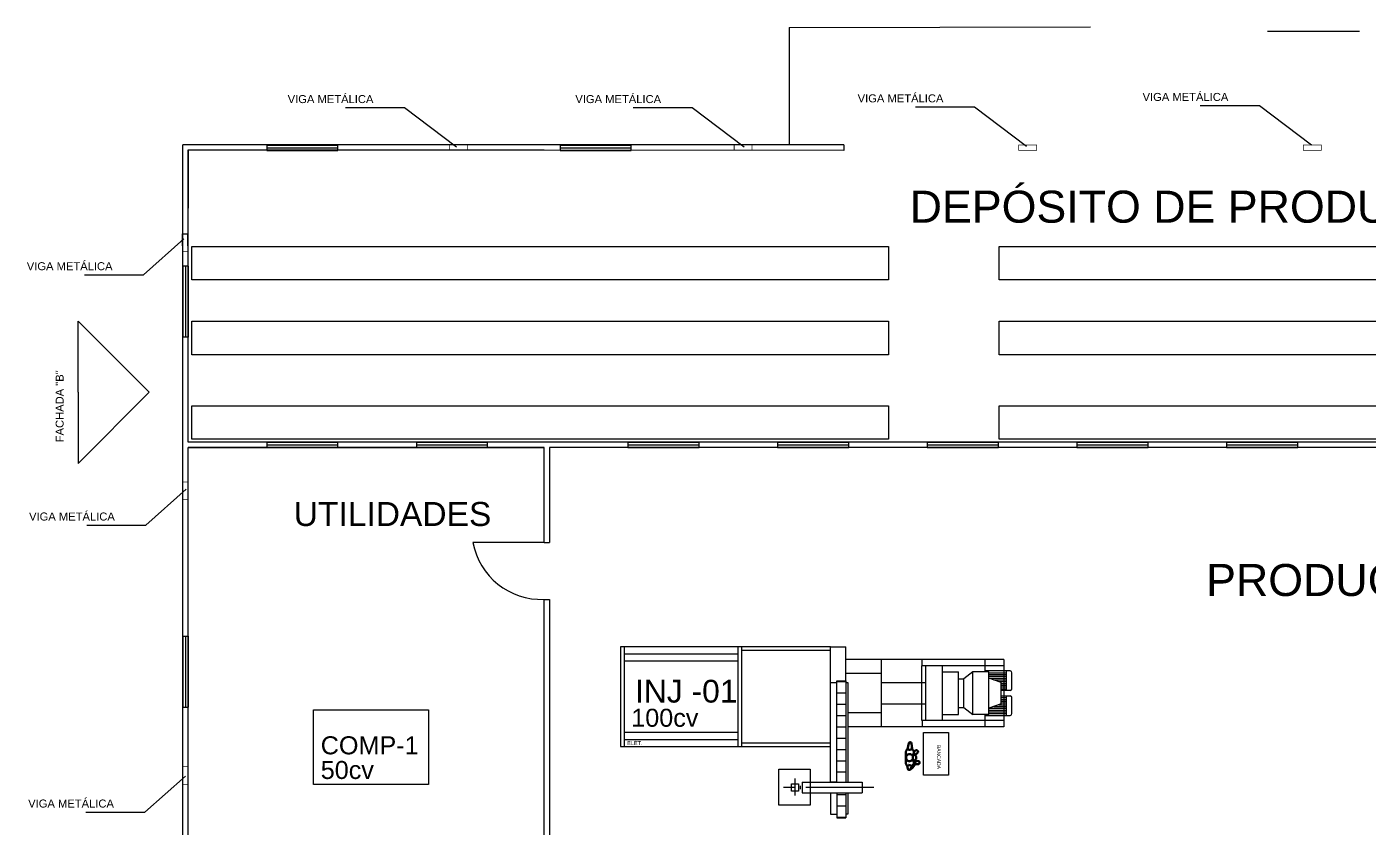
# Model space of a CAD drawing. Header units: metres. Extents: x 257 to 767, y -173 to 1.
# Drawn here: x 563.61 to 601.34, y -99.08 to -76.56 of the extents above; entities that cross this region are included whole.
import ezdxf

# ---------------------------------------------------------------- set-up
doc = ezdxf.new("R2010")
doc.units = ezdxf.units.M
doc.header["$LTSCALE"] = 10
for name, pattern in [('ACAD_ISO02W100', [15, 12, -3]), ('CENTER2', [28.575, 19.05, -3.175, 3.175, -3.175]), ('TRACEJADAX2', [38.1, 25.4, -12.7])]:
    doc.linetypes.add(name, pattern=pattern)
doc.layers.get('0').update_dxf_attribs({"color": 254})
for name, color, linetype in [('A_METAL', 93, 'Continuous'), ('B-Matriz', 255, 'Continuous'), ('dim', 252, 'Continuous'), ('ELETEXTO LUMINÁRIAS', 254, 'Continuous'), ('Parede', 254, 'Continuous')]:
    doc.layers.add(name, color=color, linetype=linetype)
doc.layers.add('AM_6', color=2, linetype='Continuous', lineweight=35)
doc.layers.add('Visible (ANSI)', color=7, linetype='Continuous', lineweight=50)
doc.layers.add('Janelas', color=254, linetype='Continuous', plot=False)
doc.layers.add('Portas', color=254, linetype='ACAD_ISO02W100', plot=False)
doc.styles.add('ARIAL', font='')
doc.styles.get("Standard").update_dxf_attribs({"font": ''})
doc.styles.get('ARIAL').set_extended_font_data('Arial')
doc.styles.get('Standard').set_extended_font_data('Arial')
pattern_1 = [(360, (753.01812, 59.9814), (9e-17, 0.3175), [])]

# ---------------------------------------------------------------- blocks, each defined once
blk = doc.blocks.new('SE1270')
at = {"layer": 'B-Matriz', "color": 7, "linetype": 'Continuous'}
for p, q in [((167.119, 137.221), (167.119, 137.421)), ((167.119, 137.421), (167.319, 137.421)), ((167.319, 137.421), (167.319, 137.221)), ((167.319, 137.221), (167.119, 137.221))]:
    blk.add_line(p, q, dxfattribs=at)
blk = doc.blocks.new('FDS_92a7681d-361a-4aa8-8bfe-e519ea100e7b_Asset')
at = {"layer": 'Visible (ANSI)', "color": 0}
for p, q in [((-132, 273), (-152, 192)), ((-111, 357), (-132, 273)), ((-44, 53), (-44, 53)), ((17, 37), (-33, 37)), ((-15, 203), (-31, 357)), ((-31, 351), (-28, 262)), ((-28, 262), (-25, 193)), ((1, 45), (1, 45)), ((32, 98), (32, 36)), ((40, 128), (79, 156)), ((105, 58), (79, 33)), ((137, 89), (105, 58)), ((132, 152), (138, 146)), ((-147, -314), (-153, -276)), ((-141, -359), (-147, -314)), ((1, -325), (-77, -384)), ((-64, -368), (-46, -327)), ((-46, -327), (-30, -288)), ((17, -126), (-33, -126)), ((0, -134), (0, -134)), ((13, -300), (13, -300)), ((19, -158), (19, -158)), ((21, -293), (58, -242)), ((57, -243), (21, -292)), ((32, -124), (32, -186)), ((65, -234), (67, -234)), ((111, -137), (76, -134)), ((99, -44), (99, -44)), ((105, -232), (153, -230)), ((156, -141), (111, -137)), ((191, -194), (192, -185))]:
    blk.add_line(p, q, dxfattribs=at)
at = {"layer": 'Visible (ANSI)', "color": 0, "extrusion": (0, 0, -1)}
for centre, radius, start, end in [((71, 353), 40, 3.6289, 173.8997), ((89, 176), 65, 10.3886, 14.2288), ((45, 200), 30, 173.8997, 185.0696), ((-25, 71), 10, 315.6047, 315.6048), ((-25, 71), 10, 159.7064, 225.8781), ((-31, 55), 8, 191.6496, 257.2365), ((-103, 124), 40, 53.4587, 69.5368), ((-109, 118), 40, 202.3805, 225.9587), ((89, -44), 99, 235.3736, 0), ((101, -353), 40, 232.4111, 351.4533), ((89, -263), 65, 197.47, 203.3745), ((17, -301), 30, 181.8089, 235.6527), ((-21, -270), 12.5, 23.6278, 23.6423), ((-11, -285), 12.5, 215.6963, 224.7776), ((27, -198), 61, 169.093, 202.6945), ((-49, -203), 9, 343.263, 114.3092), ((-67, -193), 10, 32.9677, 208.1441), ((-69, -184), 8, 356.3441, 171.8789)]:
    blk.add_arc(centre, radius, start, end, dxfattribs=at)
at = {"layer": 'Visible (ANSI)', "color": 0}
for centre, start, end in [((-69, -182), 157.4674, 157.4688), ((-69, -182), 204.668, 204.6684), ((151, -190), 272.5, 288.5782), ((152, -181), 61.4218, 85)]:
    blk.add_arc(centre, 40, start, end, dxfattribs=at)
at = {"layer": 'Visible (ANSI)', "color": 0, "extrusion": (0, 0, -1)}
for centre, major_axis, ratio, start_param, end_param in [((-89, -44), (-99, 0), 0.999996, 0, 2.175405), ((17, -44), (-81.5, 0), 0.994803, 1.570796, 1.760239), ((-100, -353), (22.8, 35.3), 0.938026, 1.394254, 1.708407), ((12, -263), (2.76, 3.29), 0.154581, 3.750816, 3.752076), ((48, -234), (4.9, -11.5), 0.964839, 5.599828, 5.771161)]:
    blk.add_ellipse(centre, major_axis=major_axis, ratio=ratio, start_param=start_param, end_param=end_param, dxfattribs=at)
at = {"layer": 'Visible (ANSI)', "color": 0}
for centre, major_axis, ratio, start_param, end_param in [((-27, -198), (-54.5, 28.3), 0.992931, 5.812783, 5.812797), ((-27, -198), (-54.5, 28.3), 0.992931, 5.571446, 5.571501), ((-17, -301), (15.8, -25.5), 0.919138, 0.09354, 1.614755), ((50, -201), (-7.55, -0.57), 0.721796, 4.372445, 4.516697), ((69, -183), (-6.9, 0.24), 0.722047, 4.345706, 4.786606)]:
    blk.add_ellipse(centre, major_axis=major_axis, ratio=ratio, start_param=start_param, end_param=end_param, dxfattribs=at)
for points, knots in [([(-111, 357), (-110, 357), (-110, 357), (-110, 359), (-110, 360), (-108, 362), (-108, 364), (-106, 366), (-105, 367), (-103, 370), (-101, 371), (-96, 374), (-94, 375), (-89, 377), (-86, 378), (-81, 379), (-78, 379), (-72, 380), (-70, 380), (-64, 379), (-61, 378), (-55, 377), (-53, 376), (-48, 373), (-45, 372), (-42, 370), (-41, 369), (-39, 366), (-38, 365), (-36, 363), (-35, 362), (-33, 359), (-33, 358), (-32, 356), (-32, 355), (-31, 354), (-31, 353), (-31, 352)], [15.008551, 15.008551, 15.008551, 15.008551, 15.042896, 15.042896, 15.572912, 15.572912, 16.102929, 16.102929, 16.632945, 16.632945, 17.470412, 17.470412, 18.307878, 18.307878, 19.145345, 19.145345, 19.982812, 19.982812, 20.820278, 20.820278, 21.657745, 21.657745, 22.495211, 22.495211, 23.332678, 23.332678, 23.862694, 23.862694, 24.392711, 24.392711, 24.922727, 24.922727, 25.452744, 25.452744, 25.848287, 25.848287, 26.150925, 26.150925, 26.150925, 26.150925]), ([(-191, -130), (-191, -119), (-191, -108), (-192, -88), (-192, -78), (-192, -63), (-192, -57), (-192, -49), (-192, -48), (-192, -44), (-192, -41), (-192, -37), (-192, -35), (-192, -30), (-192, -27), (-192, -16), (-192, -8), (-191, 13), (-191, 27), (-191, 41)], [0, 0, 0, 0, 3.31568, 3.31568, 6.671263, 6.671263, 8.725308, 8.725308, 9.170186, 9.170186, 9.919849, 9.919849, 10.589212, 10.589212, 11.635853, 11.635853, 14.39648, 14.39648, 18.760079, 18.760079, 18.760079, 18.760079]), ([(-191, 114), (-191, 115), (-191, 115), (-191, 117), (-191, 118), (-191, 122), (-191, 125), (-190, 131), (-189, 136), (-185, 148), (-181, 156), (-172, 171), (-166, 178), (-157, 185), (-155, 186), (-153, 187)], [0.000041, 0.000041, 0.000041, 0.000041, 0.22856, 0.22856, 0.566632, 0.566632, 1.335182, 1.335182, 2.656096, 2.656096, 5.263054, 5.263054, 7.917737, 7.917737, 8.596799, 8.596799, 8.596799, 8.596799]), ([(-109, 178), (-116, 179), (-122, 181), (-134, 183), (-138, 184), (-146, 186), (-149, 187), (-153, 187), (-153, 187), (-153, 187)], [0.000025, 0.000025, 0.000025, 0.000025, 2.22754, 2.22754, 4.272799, 4.272799, 6.523502, 6.523502, 8.236706, 8.236706, 8.236706, 8.236706]), ([(-52, 183), (-54, 183), (-55, 182), (-58, 181), (-60, 181), (-64, 179), (-66, 179), (-71, 178), (-73, 177), (-78, 176), (-80, 176), (-85, 176), (-87, 176), (-92, 176), (-94, 176), (-99, 176), (-101, 176), (-105, 177), (-107, 178), (-109, 178)], [15.481721, 15.481721, 15.481721, 15.481721, 15.965824, 15.965824, 16.609722, 16.609722, 17.289414, 17.289414, 17.969106, 17.969106, 18.648797, 18.648797, 19.328489, 19.328489, 20.008181, 20.008181, 20.687873, 20.687873, 21.213722, 21.213722, 21.213722, 21.213722]), ([(-28, 193), (-29, 193), (-32, 192), (-40, 188), (-46, 186), (-52, 183)], [0.000266, 0.000266, 0.000266, 0.000266, 2.563841, 2.563841, 5.126676, 5.126676, 5.126676, 5.126676]), ([(-33, -126), (-31, -124), (-29, -122), (-25, -119), (-23, -117), (-19, -113), (-17, -111), (-14, -107), (-12, -105), (-9, -101), (-8, -98), (-4, -92), (-2, -88), (1, -80), (2, -76), (5, -67), (6, -62), (7, -53), (7, -49), (7, -40), (7, -35), (6, -26), (5, -22), (2, -13), (1, -8), (-2, 0), (-4, 4), (-8, 10), (-9, 12), (-12, 16), (-14, 19), (-17, 23), (-19, 25), (-23, 29), (-25, 30), (-29, 34), (-31, 36), (-33, 37)], [-24.183744, -24.183744, -24.183744, -24.183744, -23.332292, -23.332292, -22.545809, -22.545809, -21.759326, -21.759326, -20.972843, -20.972843, -20.18636, -20.18636, -18.887317, -18.887317, -17.588274, -17.588274, -16.28923, -16.28923, -14.990187, -14.990187, -13.691144, -13.691144, -12.392101, -12.392101, -11.093058, -11.093058, -9.794015, -9.794015, -9.007532, -9.007532, -8.221049, -8.221049, -7.434566, -7.434566, -6.648083, -6.648083, -5.796631, -5.796631, -5.796631, -5.796631]), ([(-31, 352), (-31, 352), (-31, 352), (-31, 352), (-31, 351), (-31, 351), (-31, 351), (-31, 351)], [17.3663364, 17.3663364, 17.3663364, 17.3663364, 17.4021233, 17.4021233, 17.578507, 17.578507, 17.5972984, 17.5972984, 17.5972984, 17.5972984]), ([(-26, 193), (-26, 193), (-26, 193), (-27, 194), (-27, 194), (-28, 193)], [1.065013, 1.065013, 1.065013, 1.065013, 1.08874, 1.08874, 2.177493, 2.177493, 2.177493, 2.177493]), ([(-26, 193), (-18, 190), (-11, 185), (-3, 177), (-1, 176), (0, 174)], [0, 0, 0, 0, 2.678301, 2.678301, 3.249027, 3.249027, 3.249027, 3.249027]), ([(-18, 189), (-18, 189), (-18, 189), (-18, 189), (-18, 190), (-18, 190), (-17, 190), (-17, 191), (-17, 191), (-17, 191), (-16, 192), (-16, 193), (-16, 193), (-16, 193), (-16, 194), (-16, 194), (-15, 195), (-15, 195), (-15, 196), (-15, 196), (-15, 196), (-15, 196), (-15, 196), (-15, 197), (-15, 197)], [-0.4502566, -0.4502566, -0.4502566, -0.4502566, -0.4375, -0.4375, -0.4375, -0.3991531, -0.3991531, -0.3991531, -0.375, -0.375, -0.375, -0.2681938, -0.2681938, -0.2681938, -0.25, -0.25, -0.25, -0.131596, -0.131596, -0.131596, -0.125, -0.125, -0.125, -0.0368129, -0.0368129, -0.0368129, -0.0368129]), ([(-12, 188), (-11, 187), (-11, 187), (-11, 185), (-10, 185), (-10, 184)], [0, 0, 0, 0, 0.3206308, 0.3206308, 0.7146659, 0.7146659, 0.7146659, 0.7146659]), ([(0, 174), (8, 167), (14, 158), (25, 138), (29, 128), (32, 110), (32, 104), (32, 98)], [0, 0, 0, 0, 4.644157, 4.644157, 8.828648, 8.828648, 11.099315, 11.099315, 11.099315, 11.099315]), ([(99, -44), (99, -39), (98, -34), (96, -23), (94, -18), (90, -8), (88, -3), (82, 6), (78, 10), (71, 17), (67, 20), (58, 26), (53, 29), (43, 33), (38, 35), (28, 37), (22, 37), (17, 37)], [12.470996, 12.470996, 12.470996, 12.470996, 14.02855, 14.02855, 15.586104, 15.586104, 17.143658, 17.143658, 18.701212, 18.701212, 20.261408, 20.261408, 21.821603, 21.821603, 23.381798, 23.381798, 24.941993, 24.941993, 24.941993, 24.941993]), ([(32, 110), (34, 107), (35, 103), (40, 92), (41, 84), (42, 68), (41, 61), (38, 53)], [2.050559, 2.050559, 2.050559, 2.050559, 3.897504, 3.897504, 7.759678, 7.759678, 11.26289, 11.26289, 11.26289, 11.26289]), ([(35, 74), (35, 73), (35, 73), (35, 72), (35, 71), (34, 70), (33, 68), (33, 68), (33, 68), (32, 68)], [-0.8438788, -0.8438788, -0.8438788, -0.8438788, -0.7618962, -0.7618962, -0.7618962, -0.5714216, -0.5714216, -0.5714216, -0.5590297, -0.5590297, -0.5590297, -0.5590297]), ([(38, 53), (38, 53), (38, 52), (38, 52), (37, 51), (36, 50), (36, 50), (35, 49), (34, 49), (32, 49)], [-0.3574043, -0.3574043, -0.3574043, -0.3574043, -0.2857293, -0.2857293, -0.2857293, -0.142868, -0.142868, -0.142868, -0.0061129, -0.0061129, -0.0061129, -0.0061129]), ([(32, 36), (33, 36), (33, 36), (38, 35), (43, 33), (53, 29), (58, 26), (67, 20), (71, 17), (78, 10), (82, 6), (88, -3), (90, -8), (94, -18), (96, -23), (98, -34), (99, -39), (99, -44)], [1.511058, 1.511058, 1.511058, 1.511058, 1.561302, 1.561302, 3.122604, 3.122604, 4.683906, 4.683906, 6.245208, 6.245208, 7.803651, 7.803651, 9.362093, 9.362093, 10.920536, 10.920536, 12.478978, 12.478978, 12.478978, 12.478978]), ([(79, 33), (78, 32), (77, 31), (75, 29), (74, 28), (72, 26), (71, 25), (70, 24), (69, 24), (68, 23), (68, 23), (68, 22), (67, 22), (67, 22), (67, 22), (67, 22), (66, 21), (66, 21), (66, 21), (66, 21), (66, 21), (66, 21)], [-1, -1, -1, -1, -0.9285714, -0.9285714, -0.9285714, -0.8571429, -0.8571429, -0.8571429, -0.8214286, -0.8214286, -0.8214286, -0.8125, -0.8125, -0.8125, -0.8035714, -0.8035714, -0.8035714, -0.7946429, -0.7946429, -0.7946429, -0.7927944, -0.7927944, -0.7927944, -0.7927944]), ([(89, 162), (91, 162), (92, 163), (94, 163), (96, 164), (97, 164), (99, 164), (101, 164), (102, 164), (104, 164), (106, 164), (107, 164), (109, 164), (110, 164), (112, 163), (113, 163), (115, 163), (116, 162), (117, 162), (119, 161), (120, 160), (121, 160), (123, 159), (124, 158), (125, 158), (126, 157), (127, 156), (128, 155), (130, 154), (131, 153), (132, 152), (132, 152), (132, 152), (132, 152)], [-1, -1, -1, -1, -0.9001, -0.9001, -0.9001, -0.8002001, -0.8002001, -0.8002001, -0.7003001, -0.7003001, -0.7003001, -0.6004001, -0.6004001, -0.6004001, -0.5005002, -0.5005002, -0.5005002, -0.4006002, -0.4006002, -0.4006002, -0.3007002, -0.3007002, -0.3007002, -0.2008003, -0.2008003, -0.2008003, -0.1009003, -0.1009003, -0.1009003, -0.0010003, -0.0010003, -0.0010003, 0, 0, 0, 0]), ([(138, 146), (138, 146), (138, 146), (138, 146), (139, 145), (140, 143), (141, 142), (142, 141), (142, 140), (143, 139), (144, 138), (145, 136), (145, 135), (146, 134), (146, 133), (147, 131), (147, 130), (148, 128), (148, 127), (148, 125), (149, 124), (149, 122), (149, 121), (149, 119), (149, 118), (149, 116), (149, 114), (149, 113), (149, 111), (148, 109), (148, 108), (147, 106), (147, 104), (146, 102)], [-1, -1, -1, -1, -0.9990278, -0.9990278, -0.9990278, -0.899125, -0.899125, -0.899125, -0.7992223, -0.7992223, -0.7992223, -0.6993195, -0.6993195, -0.6993195, -0.5994167, -0.5994167, -0.5994167, -0.4995139, -0.4995139, -0.4995139, -0.3996111, -0.3996111, -0.3996111, -0.2997083, -0.2997083, -0.2997083, -0.1998056, -0.1998056, -0.1998056, -0.0999028, -0.0999028, -0.0999028, 0, 0, 0, 0]), ([(-153, -276), (-160, -271), (-167, -265), (-178, -251), (-182, -243), (-187, -231), (-188, -227), (-190, -219), (-190, -216), (-191, -211), (-191, -209), (-191, -207), (-191, -206), (-191, -204), (-191, -203), (-191, -202)], [0, 0, 0, 0, 2.67052, 2.67052, 5.323485, 5.323485, 6.636029, 6.636029, 7.633458, 7.633458, 8.142136, 8.142136, 8.40093, 8.40093, 8.659308, 8.659308, 8.659308, 8.659308]), ([(-153, -276), (-153, -275), (-152, -275), (-148, -273), (-145, -272), (-136, -268), (-129, -267), (-118, -263), (-113, -262), (-109, -261)], [0.000082, 0.000082, 0.000082, 0.000082, 1.94425, 1.94425, 4.117837, 4.117837, 6.701515, 6.701515, 8.232609, 8.232609, 8.232609, 8.232609]), ([(-109, -261), (-107, -260), (-105, -260), (-101, -259), (-98, -259), (-94, -259), (-91, -258), (-87, -258), (-85, -259), (-80, -259), (-78, -259), (-73, -260), (-71, -261), (-67, -262), (-64, -262), (-61, -264), (-59, -265), (-56, -266), (-54, -266), (-53, -267)], [17.376663, 17.376663, 17.376663, 17.376663, 17.911272, 17.911272, 18.575275, 18.575275, 19.239279, 19.239279, 19.903283, 19.903283, 20.567286, 20.567286, 21.23129, 21.23129, 21.895294, 21.895294, 22.529922, 22.529922, 22.971851, 22.971851, 22.971851, 22.971851]), ([(-53, -267), (-51, -268), (-49, -269), (-42, -272), (-37, -275), (-31, -278), (-29, -280), (-28, -281), (-27, -282), (-27, -282)], [0, 0, 0, 0, 0.742501, 0.742501, 3.322095, 3.322095, 5.008322, 5.008322, 6.43157, 6.43157, 6.43157, 6.43157]), ([(9, -252), (9, -252), (9, -252), (9, -252), (-32, -258), (50, -245), (9, -252)], [-0.06219732343, -0.06219732343, -0.06219732343, -0.06219732343, -0.06219641255, -0.06219641255, -0.06219641255, -0.06218691031, -0.06218691031, -0.06218691031, -0.06218691031]), ([(0, -263), (-6, -269), (-13, -275), (-23, -280), (-25, -281), (-27, -282)], [0, 0, 0, 0, 2.681872, 2.681872, 3.36781, 3.36781, 3.36781, 3.36781]), ([(9, -252), (9, -252), (9, -252), (9, -252), (9, -252), (31, -252), (-13, -251), (9, -252)], [-1.46288517286, -1.46288517286, -1.46288517286, -1.46288517286, -1.46288361896, -1.46288361896, -1.46288361896, -1.46288360896, -1.46287514758, -1.46287514758, -1.46287514758, -1.46287514758]), ([(6, -285), (5, -284), (4, -283), (4, -283), (3, -282), (2, -281), (2, -281), (1, -280), (1, -280), (1, -280), (0, -279), (-2, -278), (-3, -277), (-4, -276), (-5, -276), (-6, -275), (-8, -274), (-9, -273), (-11, -273), (-11, -273), (-11, -273), (-11, -273)], [-1, -1, -1, -1, -0.8600544, -0.8600544, -0.8600544, -0.75, -0.75, -0.75, -0.7023724, -0.7023724, -0.7023724, -0.5, -0.5, -0.5, -0.3712395, -0.3712395, -0.3712395, -0.0870628, -0.0870628, -0.0870628, -0.0801681, -0.0801681, -0.0801681, -0.0801681]), ([(32, -186), (32, -196), (31, -205), (26, -222), (23, -231), (14, -246), (9, -253), (2, -261), (1, -262), (0, -263)], [0, 0, 0, 0, 3.372282, 3.372282, 6.768712, 6.768712, 10.386538, 10.386538, 11.103832, 11.103832, 11.103832, 11.103832]), ([(0, -263), (1, -263), (1, -263), (2, -263), (3, -263), (5, -263), (7, -264), (9, -265), (12, -266), (14, -268), (15, -269), (16, -270), (16, -271), (17, -272), (18, -273), (18, -275), (19, -277), (20, -279), (20, -281), (21, -283), (21, -285), (20, -286), (20, -287), (20, -289), (20, -290), (19, -291), (19, -292), (18, -292)], [-0.6589282, -0.6589282, -0.6589282, -0.6589282, -0.6428571, -0.6428571, -0.6428571, -0.5714286, -0.5714286, -0.5714286, -0.4761905, -0.4761905, -0.4761905, -0.4285714, -0.4285714, -0.4285714, -0.3809524, -0.3809524, -0.3809524, -0.2857143, -0.2857143, -0.2857143, -0.2142857, -0.2142857, -0.2142857, -0.1428571, -0.1428571, -0.1428571, -0.0746954, -0.0746954, -0.0746954, -0.0746954]), ([(6, -285), (6, -285), (6, -286), (6, -286), (7, -287), (9, -289), (10, -291), (10, -291), (10, -291), (10, -292), (11, -292), (11, -293), (11, -294), (12, -294), (12, -295), (12, -296), (12, -296), (12, -296), (12, -296), (13, -297), (13, -298), (13, -299), (13, -299), (13, -299), (13, -299), (13, -300), (13, -300), (13, -301), (13, -301), (13, -301), (13, -302)], [0, 0, 0, 0, 0.0263229, 0.0263229, 0.0263229, 0.25, 0.25, 0.25, 0.2928316, 0.2928316, 0.2928316, 0.375, 0.375, 0.375, 0.4736985, 0.4736985, 0.4736985, 0.5, 0.5, 0.5, 0.6428571, 0.6428571, 0.6428571, 0.6503076, 0.6503076, 0.6503076, 0.75, 0.75, 0.75, 0.8046607, 0.8046607, 0.8046607, 0.8046607]), ([(21, -255), (20, -254), (19, -254), (18, -253), (16, -253), (14, -252), (12, -252), (12, -251), (11, -251), (10, -251), (10, -251), (10, -251), (10, -251)], [-0.9980512, -0.9980512, -0.9980512, -0.9980512, -0.7923178, -0.7923178, -0.7923178, -0.3563773, -0.3563773, -0.3563773, -0.138407, -0.138407, -0.138407, -0.1318201, -0.1318201, -0.1318201, -0.1318201]), ([(10, -252), (10, -252), (10, -252), (12, -252), (13, -252), (15, -253), (16, -253), (19, -254), (20, -254), (21, -255)], [-1.3516, -1.3516, -1.3516, -1.3516, -1.181291, -1.181291, -0.778515, -0.778515, -0.39897, -0.39897, -0.000624, -0.000624, -0.000624, -0.000624]), ([(17, -126), (22, -126), (28, -125), (38, -123), (43, -122), (53, -117), (58, -115), (67, -109), (71, -105), (78, -98), (82, -94), (88, -85), (90, -81), (94, -71), (96, -65), (98, -55), (99, -49), (99, -44)], [0, 0, 0, 0, 1.560195, 1.560195, 3.12039, 3.12039, 4.680585, 4.680585, 6.24078, 6.24078, 7.798334, 7.798334, 9.355888, 9.355888, 10.913442, 10.913442, 12.470996, 12.470996, 12.470996, 12.470996]), ([(21, -255), (22, -255), (23, -256), (26, -258), (27, -258), (30, -260), (31, -261), (33, -262), (34, -262), (37, -261), (39, -260), (41, -257), (42, -256), (42, -256)], [-46.402476, -46.402476, -46.402476, -46.402476, -43.360617, -43.360617, -40.966111, -40.966111, -37.097931, -37.097931, -32.598241, -32.598241, -27.036941, -27.036941, -26.261639, -26.261639, -26.261639, -26.261639]), ([(23, -229), (28, -222), (34, -216), (47, -202), (53, -194), (59, -188)], [3.372761, 3.372761, 3.372761, 3.372761, 6.204471, 6.204471, 10.156957, 10.156957, 10.156957, 10.156957]), ([(76, -134), (74, -134), (72, -134), (70, -134), (68, -134), (66, -134), (64, -133), (63, -133), (62, -133), (60, -133), (60, -133), (60, -133), (60, -133), (59, -133), (59, -133), (59, -133), (58, -133), (57, -133), (57, -133), (56, -133), (54, -134), (53, -134), (52, -134), (51, -134), (50, -134), (50, -134), (49, -134), (48, -135), (48, -135), (48, -135), (47, -135), (47, -135), (47, -135), (46, -135), (46, -136), (45, -136), (45, -136), (44, -136), (44, -137), (43, -137), (43, -137), (42, -138), (42, -138), (41, -139), (40, -139), (40, -139), (39, -140), (38, -141), (37, -141), (36, -142), (36, -142), (35, -143), (35, -143), (35, -143), (34, -143), (34, -143), (34, -143), (34, -144), (33, -144), (33, -144), (33, -144), (33, -144), (33, -144), (32, -144)], [0, 0, 0, 0, 0.0714286, 0.0714286, 0.0714286, 0.1428571, 0.1428571, 0.1428571, 0.1785714, 0.1785714, 0.1785714, 0.1875, 0.1875, 0.1875, 0.1964286, 0.1964286, 0.1964286, 0.2142857, 0.2142857, 0.2142857, 0.25, 0.25, 0.25, 0.2678571, 0.2678571, 0.2678571, 0.2767857, 0.2767857, 0.2767857, 0.28125, 0.28125, 0.28125, 0.2857143, 0.2857143, 0.2857143, 0.2916667, 0.2916667, 0.2916667, 0.297619, 0.297619, 0.297619, 0.3095238, 0.3095238, 0.3095238, 0.3333333, 0.3333333, 0.3333333, 0.3809524, 0.3809524, 0.3809524, 0.4285714, 0.4285714, 0.4285714, 0.4404762, 0.4404762, 0.4404762, 0.452381, 0.452381, 0.452381, 0.4761905, 0.4761905, 0.4761905, 0.4833417, 0.4833417, 0.4833417, 0.4833417]), ([(41, -264), (41, -265), (41, -265), (39, -269), (36, -273), (33, -277)], [7.561875, 7.561875, 7.561875, 7.561875, 7.733884, 7.733884, 10.473832, 10.473832, 10.473832, 10.473832]), ([(51, -196), (51, -196), (50, -196), (50, -196), (49, -196), (47, -196), (46, -196), (45, -197), (44, -198), (43, -199), (42, -199), (41, -200), (41, -202), (40, -202), (40, -203), (40, -204), (40, -205), (40, -205), (41, -206)], [0, 0, 0, 0, 0.0420776, 0.0420776, 0.0420776, 0.2252411, 0.2252411, 0.2252411, 0.4084045, 0.4084045, 0.4084045, 0.591568, 0.591568, 0.591568, 0.7136769, 0.7136769, 0.7136769, 0.8489106, 0.8489106, 0.8489106, 0.8489106]), ([(76, -198), (73, -206), (69, -215), (58, -232), (53, -240), (46, -251), (44, -253), (42, -256)], [0, 0, 0, 0, 3.805324, 3.805324, 7.087246, 7.087246, 8.245589, 8.245589, 8.245589, 8.245589]), ([(77, -183), (79, -191), (79, -199), (77, -213), (74, -219), (68, -232), (63, -238), (57, -243)], [0, 0, 0, 0, 3.894636, 3.894636, 7.473313, 7.473313, 11.227978, 11.227978, 11.227978, 11.227978]), ([(58, -242), (58, -242), (58, -242), (58, -242), (58, -242), (57, -242), (57, -242), (57, -242), (57, -243), (57, -243), (57, -243)], [-0.032543, -0.032543, -0.032543, -0.032543, 0, 0, 0, 0.0594978, 0.0594978, 0.1189956, 0.1189956, 0.1878507, 0.1878507, 0.1878507, 0.1878507]), ([(58, -242), (58, -241), (59, -240), (59, -239), (59, -239), (59, -239), (59, -239)], [0.0000001, 0.0000001, 0.0000001, 0.0000001, 0.7593462, 0.7593462, 0.7593462, 1, 1, 1, 1]), ([(59, -230), (59, -230), (60, -231), (60, -231), (60, -231), (60, -232), (60, -232), (60, -233), (60, -235), (60, -236), (60, -236), (60, -237), (60, -238), (60, -238), (60, -238), (60, -238), (60, -238), (59, -239), (59, -239), (59, -239), (59, -239), (59, -240)], [0.4591253, 0.4591253, 0.4591253, 0.4591253, 0.5, 0.5, 0.5, 0.5618683, 0.5618683, 0.5618683, 0.75, 0.75, 0.75, 0.8564567, 0.8564567, 0.8564567, 0.875, 0.875, 0.875, 0.9375, 0.9375, 0.9375, 1, 1, 1, 1]), ([(59, -239), (59, -238), (60, -237), (60, -237), (60, -236), (60, -235), (60, -234), (60, -233), (59, -232), (59, -232), (59, -231), (59, -231), (59, -231)], [0, 0, 0, 0, 0.1201953, 0.1201953, 0.1201953, 0.2961566, 0.2961566, 0.2961566, 0.4721179, 0.4721179, 0.4721179, 0.5159618, 0.5159618, 0.5159618, 0.5159618]), ([(76, -198), (76, -197), (76, -197), (76, -196), (76, -195), (76, -193), (75, -192), (74, -190), (73, -189), (72, -188), (71, -187), (69, -187), (68, -186), (67, -186), (65, -185), (64, -185), (63, -185), (63, -185), (62, -186), (61, -186), (61, -186), (60, -186)], [0.173555, 0.173555, 0.173555, 0.173555, 0.2381038, 0.2381038, 0.2381038, 0.4285784, 0.4285784, 0.4285784, 0.5714343, 0.5714343, 0.5714343, 0.7142902, 0.7142902, 0.7142902, 0.8571462, 0.8571462, 0.8571462, 0.9285741, 0.9285741, 0.9285741, 1, 1, 1, 1]), ([(69, -178), (69, -178), (68, -178), (68, -178), (67, -178), (66, -178), (65, -179), (64, -179), (63, -180), (62, -181), (62, -182), (61, -183), (61, -184), (61, -184), (61, -185), (61, -185)], [0, 0, 0, 0, 0.0283921, 0.0283921, 0.0283921, 0.2170441, 0.2170441, 0.2170441, 0.4056961, 0.4056961, 0.4056961, 0.5943481, 0.5943481, 0.5943481, 0.6981724, 0.6981724, 0.6981724, 0.6981724]), ([(67, -234), (68, -234), (68, -234), (69, -233), (69, -233), (69, -233), (69, -233), (69, -232), (70, -231), (70, -230), (70, -229), (70, -229), (70, -228), (71, -228), (71, -227), (71, -226), (71, -226), (71, -225), (71, -225)], [-1, -1, -1, -1, -0.75, -0.75, -0.75, -0.7139795, -0.7139795, -0.7139795, -0.5, -0.5, -0.5, -0.4064043, -0.4064043, -0.4064043, -0.2489076, -0.2489076, -0.2489076, -0.2362165, -0.2362165, -0.2362165, -0.2362165]), ([(67, -234), (73, -234), (80, -233), (86, -233), (87, -233), (90, -233), (95, -233), (100, -233), (103, -232), (105, -232)], [0, 0, 0, 0, 0.5, 0.5, 0.5, 0.75, 0.75, 0.75, 1, 1, 1, 1]), ([(77, -183), (77, -183), (77, -183), (76, -182), (76, -181), (75, -181), (75, -180), (74, -179), (74, -179), (73, -179), (73, -179), (72, -178), (72, -178)], [0.6849577, 0.6849577, 0.6849577, 0.6849577, 0.7142909, 0.7142909, 0.7142909, 0.8571467, 0.8571467, 0.8571467, 0.9285745, 0.9285745, 0.9285745, 1, 1, 1, 1]), ([(164, -228), (166, -228), (167, -227), (169, -226), (171, -225), (172, -225), (173, -224), (175, -223), (176, -222), (177, -221), (179, -220), (180, -218), (181, -217), (182, -216), (183, -215), (184, -214), (185, -213), (185, -211), (186, -210), (187, -209), (188, -207), (188, -206), (189, -205), (189, -203), (190, -202), (190, -201), (190, -199), (191, -198), (191, -197), (191, -195), (191, -194), (191, -194), (191, -194), (191, -194)], [0, 0, 0, 0, 0.0999, 0.0999, 0.0999, 0.1997999, 0.1997999, 0.1997999, 0.2996999, 0.2996999, 0.2996999, 0.3995999, 0.3995999, 0.3995999, 0.4994998, 0.4994998, 0.4994998, 0.5993998, 0.5993998, 0.5993998, 0.6992998, 0.6992998, 0.6992998, 0.7991997, 0.7991997, 0.7991997, 0.8990997, 0.8990997, 0.8990997, 0.9989997, 0.9989997, 0.9989997, 1, 1, 1, 1]), ([(192, -185), (192, -185), (192, -185), (192, -185), (192, -183), (192, -182), (192, -180), (192, -179), (192, -178), (192, -176), (192, -175), (191, -173), (191, -172), (191, -171), (190, -169), (190, -168), (189, -166), (189, -165), (188, -164), (187, -162), (187, -161), (186, -160), (185, -158), (184, -157), (183, -156), (182, -155), (181, -153), (180, -152), (178, -151), (177, -150), (176, -149), (174, -148), (173, -147), (171, -146)], [0, 0, 0, 0, 0.0009722, 0.0009722, 0.0009722, 0.100875, 0.100875, 0.100875, 0.2007777, 0.2007777, 0.2007777, 0.3006805, 0.3006805, 0.3006805, 0.4005833, 0.4005833, 0.4005833, 0.5004861, 0.5004861, 0.5004861, 0.6003889, 0.6003889, 0.6003889, 0.7002917, 0.7002917, 0.7002917, 0.8001944, 0.8001944, 0.8001944, 0.9000972, 0.9000972, 0.9000972, 1, 1, 1, 1])]:
    blk.add_open_spline(points, degree=3, knots=knots, dxfattribs=at)
for points in [[(-191, 41), (-191, 66), (-191, 90), (-191, 114)], [(-15, 199), (-14, 196), (-13, 192), (-12, 188)], [(-13, 193), (-10, 188), (-6, 183), (-3, 177)], [(-10, 184), (-10, 184), (-10, 184), (-10, 184)], [(0, 174), (0, 174), (0, 174), (0, 174)], [(18, 65), (18, 65), (18, 65), (18, 65)], [(30, 120), (33, 123), (37, 125), (40, 128)], [(32, 84), (33, 81), (34, 77), (35, 74)], [(-191, -202), (-191, -178), (-191, -154), (-191, -130)], [(-153, -276), (-153, -276), (-153, -276), (-153, -276)], [(-106, -174), (-106, -174), (-106, -174), (-106, -174)], [(-105, -194), (-105, -194), (-105, -194), (-105, -194)], [(0, -263), (0, -263), (0, -263), (0, -263)], [(0, -263), (0, -263), (0, -263), (0, -263)], [(13, -252), (13, -252), (13, -252), (13, -252)], [(15, -298), (14, -300), (14, -302), (13, -304)], [(18, -292), (17, -294), (16, -296), (15, -298)], [(20, -294), (18, -296), (17, -298), (15, -300)], [(18, -148), (18, -148), (18, -148), (18, -148)], [(19, -292), (19, -292), (19, -292), (19, -292)], [(20, -279), (20, -279), (20, -279), (20, -279)], [(20, -294), (20, -293), (21, -293), (21, -293)], [(41, -208), (41, -207), (41, -207), (41, -206)], [(47, -257), (47, -257), (47, -257), (47, -257)], [(57, -243), (57, -243), (57, -243), (57, -243)], [(60, -237), (59, -238), (59, -240), (58, -242)], [(67, -234), (67, -234), (67, -234), (67, -234)]]:
    blk.add_open_spline(points, degree=3, dxfattribs=at)

msp = doc.modelspace()

# ---------------------------------------------------------------- hatches: boundary and pattern name
h = msp.add_hatch()
h.set_pattern_fill('ANSI31', color=254, scale=0.1, angle=315, style=0)
h.set_pattern_definition(pattern_1)
h.paths.add_polyline_path([(586.376, -97.783), (586.626, -97.783), (586.626, -94.933), (586.376, -94.933), (586.376, -94.983)])
h = msp.add_hatch()
h.set_pattern_fill('ANSI31', color=254, scale=0.1, angle=315, style=0)
h.set_pattern_definition(pattern_1)
h.paths.add_polyline_path([(586.626, -98.083), (586.376, -98.083), (586.376, -98.783), (586.626, -98.783)])

# ---------------------------------------------------------------- linework, layer by layer
at = {"color": 254}
for p, q in [((585.039, -76.578), (593.504, -76.559)), ((585.039, -76.578), (585.039, -79.878)), ((598.476, -76.679), (601.063, -76.679)), ((572.562, -78.826), (574.222, -78.826)), ((574.222, -78.826), (575.687, -79.935)), ((580.647, -78.826), (582.307, -78.826)), ((582.307, -78.826), (583.771, -79.935)), ((588.583, -78.806), (590.242, -78.806)), ((590.242, -78.806), (591.707, -79.915)), ((596.591, -78.766), (598.25, -78.766)), ((598.25, -78.766), (599.715, -79.875)), ((566.889, -83.524), (568.025, -82.514)), ((567.984, -82.714), (567.986, -82.371)), ((565.23, -83.524), (566.889, -83.524)), ((565.05, -86.825), (565.05, -84.825)), ((567.05, -86.825), (565.05, -84.825)), ((565.05, -86.825), (565.05, -88.825)), ((567.05, -86.825), (565.05, -88.825)), ((566.953, -90.558), (568.089, -89.548)), ((565.294, -90.558), (566.953, -90.558)), ((586.196, -93.983), (580.296, -93.983)), ((583.596, -94.183), (580.396, -94.183)), ((583.596, -93.983), (583.596, -96.783)), ((583.696, -93.983), (583.696, -96.783)), ((586.196, -94.083), (583.696, -94.083)), ((586.196, -96.783), (586.196, -93.983)), ((586.196, -93.983), (586.626, -93.983)), ((586.626, -94.933), (586.626, -93.983)), ((583.596, -94.383), (580.396, -94.383)), ((591.067, -94.333), (586.626, -94.333)), ((587.626, -96.233), (587.626, -94.333)), ((591.067, -94.513), (588.767, -94.513)), ((588.767, -96.053), (588.767, -94.513)), ((588.776, -94.513), (588.776, -94.333)), ((588.876, -96.053), (588.876, -94.513)), ((589.346, -96.053), (589.346, -94.513)), ((589.346, -94.683), (589.796, -94.683)), ((589.796, -95.883), (589.796, -94.683)), ((590.196, -94.683), (589.946, -94.883)), ((590.196, -95.883), (590.196, -94.683)), ((590.646, -94.683), (590.196, -94.683)), ((590.546, -94.683), (590.546, -94.333)), ((591.146, -94.658), (590.546, -94.658)), ((590.646, -95.883), (590.646, -94.683)), ((591.146, -95.208), (591.146, -94.658)), ((591.246, -94.658), (591.146, -94.658)), ((586.196, -94.983), (586.376, -94.983)), ((586.196, -97.783), (586.196, -94.983)), ((586.376, -94.983), (586.376, -94.933)), ((586.376, -94.933), (586.626, -94.933)), ((586.376, -97.783), (586.376, -94.983)), ((587.626, -94.733), (586.626, -94.733)), ((586.626, -94.933), (586.626, -97.783)), ((586.626, -94.983), (586.686, -94.983)), ((586.686, -94.983), (586.686, -97.783)), ((587.626, -94.983), (588.876, -94.983)), ((589.796, -94.883), (589.946, -94.883)), ((589.946, -95.683), (589.946, -94.883)), ((590.646, -94.708), (591.146, -94.708)), ((590.646, -94.758), (591.146, -94.758)), ((590.646, -94.808), (591.146, -94.808)), ((590.646, -94.858), (591.146, -94.858)), ((590.996, -94.983), (590.646, -94.858)), ((590.786, -94.908), (591.146, -94.908)), ((590.926, -94.958), (591.146, -94.958)), ((590.996, -95.583), (590.996, -94.983)), ((590.996, -95.008), (591.146, -95.008)), ((590.996, -95.058), (591.146, -95.058)), ((590.996, -95.108), (591.146, -95.108)), ((590.996, -95.158), (591.146, -95.158)), ((591.146, -95.208), (590.996, -95.208)), ((590.996, -95.358), (591.246, -95.358)), ((590.996, -95.408), (591.146, -95.408)), ((591.246, -95.208), (591.146, -95.208)), ((591.146, -95.908), (591.146, -95.358)), ((587.626, -95.583), (588.876, -95.583)), ((589.796, -95.683), (589.946, -95.683)), ((589.946, -95.683), (590.196, -95.883)), ((590.996, -95.583), (590.646, -95.708)), ((590.646, -95.708), (591.146, -95.708)), ((590.646, -95.758), (591.146, -95.758)), ((590.646, -95.808), (591.146, -95.808)), ((590.786, -95.658), (591.146, -95.658)), ((590.926, -95.608), (591.146, -95.608)), ((590.996, -95.458), (591.146, -95.458)), ((590.996, -95.508), (591.146, -95.508)), ((590.996, -95.558), (591.146, -95.558)), ((587.626, -95.833), (586.686, -95.833)), ((591.067, -96.053), (588.767, -96.053)), ((588.776, -96.053), (588.776, -96.233)), ((589.346, -95.883), (589.796, -95.883)), ((590.646, -95.883), (590.196, -95.883)), ((590.546, -96.233), (590.546, -95.883)), ((590.546, -95.908), (591.246, -95.908)), ((590.646, -95.858), (591.146, -95.858)), ((580.396, -96.383), (583.596, -96.383)), ((591.067, -96.233), (586.686, -96.233)), ((580.296, -96.783), (586.196, -96.783)), ((580.396, -96.583), (583.596, -96.583)), ((583.696, -96.683), (586.196, -96.683)), ((566.928, -98.623), (568.064, -97.613)), ((585.396, -97.783), (587.086, -97.783)), ((585.396, -97.783), (585.396, -98.083)), ((585.396, -98.083), (587.086, -98.083)), ((586.376, -97.783), (586.196, -97.783)), ((586.196, -98.083), (586.196, -98.683)), ((586.376, -97.783), (586.686, -97.783)), ((586.376, -98.083), (586.376, -98.783)), ((586.626, -98.083), (586.626, -98.783)), ((586.686, -98.083), (586.686, -98.683)), ((587.086, -97.783), (587.086, -98.083)), ((565.268, -98.623), (566.928, -98.623)), ((586.196, -98.683), (586.376, -98.683)), ((586.376, -98.783), (586.626, -98.783)), ((586.686, -98.683), (586.626, -98.683))]:
    msp.add_line(p, q, dxfattribs=at)
msp.add_line((578.146, -92.648), (578.296, -92.648))
at = {"color": 116}
for p, q in [((591.296, -95.158), (591.296, -94.708)), ((591.296, -95.858), (591.296, -95.408))]:
    msp.add_line(p, q, dxfattribs=at)
at = {"color": 254}
for points in [[(568.247, -83.667), (568.247, -82.728), (587.829, -82.728), (587.829, -83.667)], [(590.939, -83.667), (590.939, -82.728), (610.521, -82.728), (610.521, -83.667)], [(568.247, -85.772), (568.247, -84.833), (587.829, -84.833), (587.829, -85.772)], [(568.247, -88.144), (568.247, -87.205), (587.829, -87.205), (587.829, -88.144)], [(571.669, -95.752), (574.901, -95.752), (574.901, -97.851), (571.669, -97.851)], [(584.744, -97.416), (585.629, -97.416), (585.629, -98.431), (584.744, -98.431)]]:
    msp.add_lwpolyline(points, close=True, dxfattribs=at)
for points in [[(590.939, -85.772), (590.939, -84.833), (610.521, -84.833), (610.521, -85.772)], [(590.939, -88.144), (590.939, -87.205), (610.521, -87.205), (610.521, -88.144)]]:
    msp.add_lwpolyline(points, close=True)
at = {"color": 116}
for centre, start, end in [((591.246, -94.708), 0, 90), ((591.246, -95.158), 270, 0), ((591.246, -95.408), 0, 90), ((591.246, -95.858), 270, 0)]:
    msp.add_arc(centre, 0.05, start, end, dxfattribs=at)
at = {"layer": 'A_METAL', "color": 254, "const_width": 0.02}
for points in [[(575.489, -79.88), (575.989, -79.88), (575.989, -80.03), (575.489, -80.03)], [(583.489, -79.88), (583.989, -79.88), (583.989, -80.03), (583.489, -80.03)], [(591.489, -79.88), (591.989, -79.88), (591.989, -80.03), (591.489, -80.03)], [(599.489, -79.88), (599.989, -79.88), (599.989, -80.03), (599.489, -80.03)], [(567.986, -82.871), (567.986, -82.371), (568.136, -82.371), (568.136, -82.871)], [(567.996, -89.847), (567.996, -89.347), (568.146, -89.347), (568.146, -89.847)], [(567.996, -97.847), (567.996, -97.347), (568.146, -97.347), (568.146, -97.847)]]:
    msp.add_lwpolyline(points, close=True, dxfattribs=at)
at = {"layer": 'B-Matriz', "color": 254, "linetype": 'CENTER2'}
msp.add_line((585.346, -97.883), (585.346, -97.983), dxfattribs=at)
at = {"layer": 'B-Matriz', "color": 254, "linetype": 'Continuous'}
msp.add_lwpolyline([(588.815, -96.392), (589.515, -96.392), (589.515, -97.592), (588.815, -97.592)], close=True, dxfattribs=at)
at = {"layer": 'dim', "color": 254, "ltscale": 0.1}
for p, q in [((580.296, -93.983), (580.296, -96.783)), ((580.396, -93.983), (580.396, -96.783)), ((591.067, -94.333), (591.067, -96.233))]:
    msp.add_line(p, q, dxfattribs=at)
at = {"layer": 'dim', "color": 254, "linetype": 'CENTER2', "ltscale": 0.01}
for p, q in [((585.194, -97.677), (585.194, -98.158)), ((587.411, -97.934), (584.825, -97.934))]:
    msp.add_line(p, q, dxfattribs=at)
at = {"layer": 'dim', "color": 254, "ltscale": 0.1}
msp.add_lwpolyline([(585.096, -97.833), (585.296, -97.833), (585.296, -98.033), (585.096, -98.033)], close=True, dxfattribs=at)
at = {"layer": 'Janelas', "color": 254}
for p, q in [((570.353, -79.88), (570.353, -80.03)), ((570.353, -79.88), (570.353, -79.955)), ((570.353, -79.88), (572.353, -79.88)), ((570.353, -79.955), (572.353, -79.955)), ((572.353, -80.03), (572.353, -79.88)), ((578.597, -79.88), (578.597, -80.03)), ((578.597, -79.88), (578.597, -79.955)), ((578.597, -79.88), (580.597, -79.88)), ((578.597, -79.955), (580.597, -79.955)), ((580.597, -80.03), (580.597, -79.88)), ((570.353, -80.03), (572.353, -80.03)), ((578.597, -80.03), (580.597, -80.03)), ((568.146, -83.282), (567.996, -83.282)), ((567.996, -83.282), (567.996, -85.282)), ((568.146, -83.282), (568.071, -83.282)), ((568.071, -83.282), (568.071, -85.282)), ((568.146, -83.282), (568.146, -85.282)), ((568.146, -85.282), (567.996, -85.282)), ((568.146, -85.282), (568.071, -85.282)), ((570.353, -88.229), (570.353, -88.379)), ((570.353, -88.229), (570.353, -88.304)), ((570.353, -88.229), (572.353, -88.229)), ((570.353, -88.304), (572.353, -88.304)), ((570.353, -88.379), (572.353, -88.379)), ((567.992, -93.681), (567.992, -95.681)), ((567.992, -93.681), (567.992, -95.681)), ((567.992, -93.681), (568.142, -93.681)), ((568.067, -93.681), (568.067, -95.681)), ((568.142, -93.681), (568.142, -95.681)), ((567.992, -95.681), (568.142, -95.681))]:
    msp.add_line(p, q, dxfattribs=at)
at = {"layer": 'Janelas'}
for p, q in [((572.353, -88.379), (572.353, -88.229)), ((574.56, -88.229), (574.56, -88.379)), ((574.56, -88.229), (574.56, -88.304)), ((574.56, -88.229), (576.56, -88.229)), ((576.56, -88.379), (576.56, -88.229)), ((580.503, -88.229), (580.503, -88.379)), ((580.503, -88.229), (580.503, -88.304)), ((580.503, -88.229), (582.503, -88.229)), ((582.503, -88.379), (582.503, -88.229)), ((584.71, -88.229), (584.71, -88.379)), ((584.71, -88.229), (584.71, -88.304)), ((584.71, -88.229), (586.71, -88.229)), ((586.71, -88.379), (586.71, -88.229)), ((588.916, -88.229), (588.916, -88.379)), ((588.916, -88.229), (588.916, -88.304)), ((588.916, -88.229), (590.916, -88.229)), ((590.916, -88.379), (590.916, -88.229)), ((593.123, -88.229), (593.123, -88.379)), ((593.123, -88.229), (593.123, -88.304)), ((593.123, -88.229), (595.123, -88.229)), ((595.123, -88.379), (595.123, -88.229)), ((597.329, -88.229), (597.329, -88.379)), ((597.329, -88.229), (597.329, -88.304)), ((597.329, -88.229), (599.329, -88.229)), ((599.329, -88.379), (599.329, -88.229)), ((574.56, -88.304), (576.56, -88.304)), ((574.56, -88.379), (576.56, -88.379)), ((580.503, -88.304), (582.503, -88.304)), ((580.503, -88.379), (582.503, -88.379)), ((584.71, -88.304), (586.71, -88.304)), ((584.71, -88.379), (586.71, -88.379)), ((588.916, -88.304), (590.916, -88.304)), ((588.916, -88.379), (590.916, -88.379)), ((593.123, -88.304), (595.123, -88.304)), ((593.123, -88.379), (595.123, -88.379)), ((597.329, -88.304), (599.329, -88.304)), ((597.329, -88.379), (599.329, -88.379))]:
    msp.add_line(p, q, dxfattribs=at)
at = {"layer": 'Parede', "color": 254}
for p, q in [((586.567, -79.878), (567.989, -79.878)), ((567.989, -113.847), (567.989, -79.878)), ((586.567, -79.878), (586.567, -80.03)), ((568.146, -88.229), (568.146, -80.016)), ((568.146, -80.016), (568.146, -81.651)), ((578.146, -80.028), (568.146, -80.028)), ((586.567, -80.03), (578.146, -80.028)), ((567.986, -82.371), (568.133, -82.371)), ((568.136, -82.714), (568.136, -82.371)), ((578.296, -88.229), (568.146, -88.229)), ((568.146, -88.683), (568.146, -88.379)), ((568.146, -88.379), (578.146, -88.379)), ((578.146, -88.379), (568.146, -88.379)), ((568.146, -113.683), (568.146, -88.683)), ((578.146, -113.683), (578.146, -92.648)), ((578.296, -92.648), (578.296, -108.541))]:
    msp.add_line(p, q, dxfattribs=at)
at = {"layer": 'Parede'}
for p, q in [((616.382, -88.229), (578.296, -88.229)), ((578.146, -88.533), (578.146, -88.379)), ((578.146, -91.048), (578.146, -88.533)), ((578.296, -88.379), (578.296, -88.533)), ((616.382, -88.379), (578.296, -88.379)), ((578.296, -88.533), (578.296, -91.048)), ((578.146, -91.048), (578.296, -91.048))]:
    msp.add_line(p, q, dxfattribs=at)
at = {"layer": 'Portas', "color": 254, "linetype": 'ByBlock'}
msp.add_line((578.146, -91.048), (576.146, -91.048), dxfattribs=at)
at = {"layer": 'Portas', "color": 254, "linetype": 'TRACEJADAX2'}
msp.add_arc((578.069, -90.694), 1.955, 190.4231, 272.2573, dxfattribs=at)

# ---------------------------------------------------------------- block references
at = {"color": 254, "linetype": 'Continuous', "lineweight": 5, "xscale": 0.001, "yscale": 0.001, "zscale": 0.001}
msp.add_blockref('FDS_92a7681d-361a-4aa8-8bfe-e519ea100e7b_Asset', (588.508, -97.05), dxfattribs=at)
at = {"layer": 'B-Matriz', "color": 254}
msp.add_blockref('SE1270', (417.977, -235.254), dxfattribs=at)

# ---------------------------------------------------------------- texts
at = {"layer": 'AM_6', "color": 254, "lineweight": 70, "ltscale": 0.1, "insert": (580.701, -94.908), "char_height": 0.64, "attachment_point": 1}
msp.add_mtext('INJ -01', dxfattribs=at)
at = {"layer": 'B-Matriz', "color": 254, "linetype": 'Continuous', "insert": (589.291, -96.431), "char_height": 0.1, "attachment_point": 1, "rotation": 270}
msp.add_mtext_dynamic_manual_height_columns('\\pxqc;BANCADA', width=1.28948, gutter_width=5, heights=[0], dxfattribs=at)
at = {"layer": 'ELETEXTO LUMINÁRIAS', "color": 254, "ltscale": 0.05, "style": 'ARIAL'}
for s, height, rotation, p in [('VIGA METÁLICA', 0.225, 360, (570.94, -78.701)), ('VIGA METÁLICA', 0.225, 360, (579.025, -78.701)), ('VIGA METÁLICA', 0.225, 360, (586.96, -78.681)), ('VIGA METÁLICA', 0.225, 360, (594.968, -78.641)), ('DEPÓSITO DE PRODUTO ACABADO', 0.9, 360, (588.422, -82.062)), ('VIGA METÁLICA', 0.225, 360, (563.607, -83.398)), ('FACHADA "B"', 0.225, 90, (564.643, -88.233)), ('VIGA METÁLICA', 0.225, 360, (563.671, -90.432)), ('UTILIDADES', 0.675, 360, (571.11, -90.586)), ('PRODUÇÃO', 0.9, 360, (596.754, -92.553)), ('100cv', 0.5063, 360, (580.596, -96.228)), ('COMP-1', 0.5063, 360, (571.869, -97.002)), ('ELÉT.', 0.1125, 360, (580.479, -96.743)), ('50cv', 0.5063, 360, (571.869, -97.695)), ('VIGA METÁLICA', 0.225, 360, (563.646, -98.498))]:
    msp.add_text(s, height=height, rotation=rotation, dxfattribs=at).set_placement(p)

doc.saveas('drawing.dxf')
